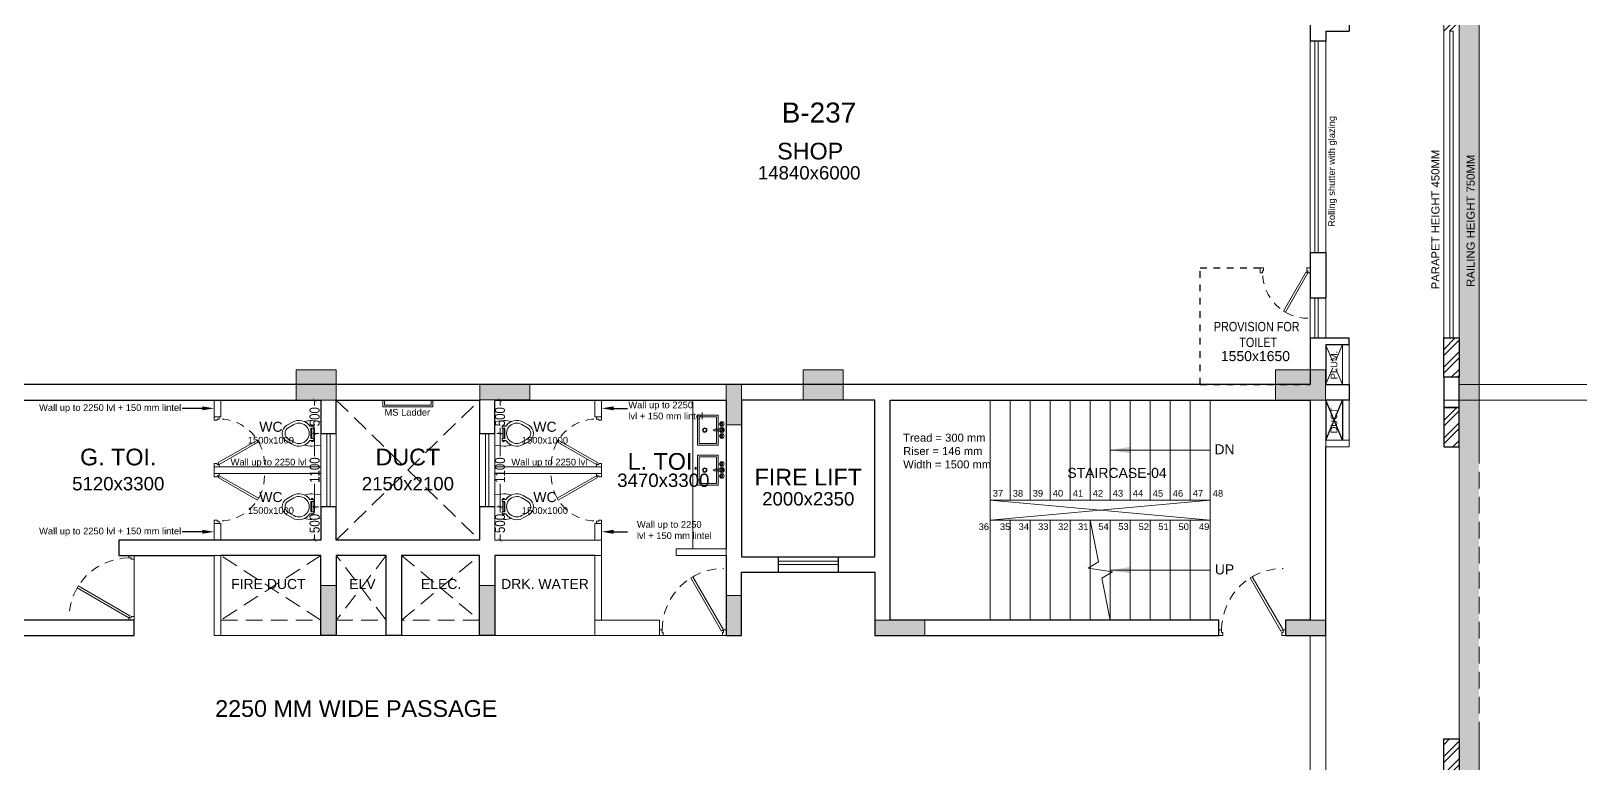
# Model space of a CAD drawing. Header units: metres. Extents: x 9819 to 10514, y 4405 to 4599.
# Drawn here: x 10282.28 to 10305.51, y 4549.88 to 4560.86 of the extents above; entities that cross this region are included whole.
import ezdxf
from ezdxf import colors
from ezdxf.entities.mleader import LeaderData, LeaderLine
from ezdxf.enums import TextEntityAlignment as Align
from ezdxf.math import Vec2, Vec3

# ---------------------------------------------------------------- set-up
doc = ezdxf.new("R2010")
doc.units = ezdxf.units.M
doc.header["$MEASUREMENT"] = 0
doc.header["$PDMODE"] = 35
doc.header["$PDSIZE"] = 0.3
doc.linetypes.add('DASHED2', pattern=[0.375, 0.25, -0.125])
doc.linetypes.add('HIDDEN', pattern=[0.375, 0.25, -0.125])
doc.layers.add('A_COL. NO', color=4, linetype='Continuous')
for name, color, linetype, lineweight in [('A_CONC', 1, 'Continuous', 30), ('A_DIM (INT)', 8, 'Continuous', 5), ('A_DOOR-WIN', 23, 'Continuous', 9), ('A_DOTTED', 8, 'HIDDEN', 0), ('A_ELE 0.15', 252, 'Continuous', 15), ('A_GLAZE', 140, 'Continuous', 5), ('A_LEDGE', 252, 'Continuous', 15), ('A_MS', 15, 'Continuous', 9), ('A_PLUMBING FIXTURES', 8, 'Continuous', 15), ('A_SHOP NO.', 113, 'Continuous', 5), ('A_SILL 0.09', 9, 'Continuous', 9), ('A_SILL 0.25', 25, 'Continuous', 15), ('A_SILL 0.25-RefEdit0', 25, 'Continuous', 15), ('A_STAIRS', 21, 'Continuous', 9), ('A_TEXT', 7, 'Continuous', 5), ('A_WALL', 7, 'Continuous', 30), ('A_Wall Hatch', 8, 'Continuous', 5), ('COLUMN-FINAL', 210, 'Continuous', 20), ('Doorline', 251, 'DASHED2', 13), ('ELE .15', 8, 'Continuous', 15)]:
    doc.layers.add(name, color=color, linetype=linetype, lineweight=lineweight)
doc.layers.get('A_COL. NO').off()
doc.styles.add('A', font='ARIALN.TTF')
doc.styles.get("Standard").update_dxf_attribs({"font": 'arial.ttf'})
doc.dimstyles.new('DIM IN MM', dxfattribs={"dimtxt": 0.18, "dimasz": 0.075, "dimexe": 0.05, "dimexo": 0.05, "dimgap": 0.05, "dimtad": 0, "dimdec": 0, "dimlfac": 1000, "dimzin": 3, "dimdsep": 46, "dimtxsty": 'A', "dimblk1": 'ARCHTICK', "dimblk2": 'ARCHTICK', "dimsah": 1, "dimcen": 0, "dimclrd": 256, "dimclre": 256, "dimclrt": 256, "dimadec": 0, "dimazin": 0, "dimtfac": 1, "dimtdec": 0, "dimtofl": 0, "dimtmove": 1, "dimatfit": 3, "dimfxl": 1, "dimtolj": 1, "dimtzin": 0, "dimlwd": -1, "dimlwe": -1, "dimarcsym": 0})
doc.dimstyles.new('DIM IN MM SMALL', dxfattribs={"dimtxt": 0.15, "dimasz": 0.05, "dimexe": 0.03, "dimexo": 0.03, "dimgap": 0.03, "dimtad": 0, "dimdec": 0, "dimlfac": 1000, "dimzin": 3, "dimdsep": 46, "dimtxsty": 'A', "dimblk": 'ARCHTICK', "dimcen": 0, "dimclrd": 256, "dimclre": 256, "dimclrt": 256, "dimadec": 0, "dimazin": 0, "dimtfac": 1, "dimtdec": 0, "dimtofl": 0, "dimtmove": 1, "dimatfit": 3, "dimfxl": 1, "dimtolj": 1, "dimtzin": 0, "dimlwd": -1, "dimlwe": -1, "dimarcsym": 0})

# ---------------------------------------------------------------- blocks, each defined once
blk = doc.blocks.new('_ARCHTICK')
at = {"color": 0, "linetype": 'ByBlock', "const_width": 0.15}
blk.add_lwpolyline([(-0.5, -0.5), (0.5, 0.5)], dxfattribs=at)
blk = doc.blocks.new('D-900')
at = {"layer": 'A_DOOR-WIN'}
for points in [[(0.45, 0.794), (0.035, 0.075), (0.063, 0.059), (0.478, 0.778)], [(0, 0.075), (0, 0), (0.05, 0), (0.05, 0.043), (0.035, 0.043), (0.035, 0.075)], [(0.9, 0.075), (0.9, 0), (0.85, 0), (0.85, 0.043), (0.865, 0.043), (0.865, 0.075)]]:
    blk.add_lwpolyline(points, close=True, dxfattribs=at)
at = {"layer": 'Doorline', "ltscale": 0.5}
blk.add_arc((0.035, 0.075), 0.83, 0, 90, dxfattribs=at)
blk = doc.blocks.new('D 750')
at = {"layer": 'A_DOOR-WIN'}
for points in [[(-0.372, 0.665), (-0.035, 0.075), (-0.063, 0.059), (-0.4, 0.649)], [(-0.75, 0.075), (-0.75, 0), (-0.7, 0), (-0.7, 0.043), (-0.715, 0.043), (-0.715, 0.075)], [(0, 0.075), (0, 0), (-0.05, 0), (-0.05, 0.043), (-0.035, 0.043), (-0.035, 0.075)]]:
    blk.add_lwpolyline(points, close=True, dxfattribs=at)
at = {"layer": 'Doorline', "ltscale": 0.5}
blk.add_arc((-0.035, 0.075), 0.68, 90, 180, dxfattribs=at)
blk = doc.blocks.new('Typical shops 2nd')
at = {"layer": 'A_DOOR-WIN'}
for p, q in [((30.095, -1.08), (30.095, -4.25)), ((30.145, -1.08), (30.145, -4.25))]:
    blk.add_line(p, q, dxfattribs=at)
at = {"layer": 'A_DOTTED'}
for p, q in [((30.51, -5.63), (30.26, -6.23)), ((30.51, -6.23), (30.26, -5.63))]:
    blk.add_line(p, q, dxfattribs=at)
at = {"layer": 'A_GLAZE'}
for p, q in [((30.095, -4.93), (30.095, -5.53)), ((30.145, -4.93), (30.145, -5.53))]:
    blk.add_line(p, q, dxfattribs=at)
at = {"layer": 'A_LEDGE'}
for p, q in [((30.51, -5.63), (30.51, -6.23)), ((30.61, -5.63), (30.61, -6.23))]:
    blk.add_line(p, q, dxfattribs=at)
at = {"layer": 'A_SILL 0.09'}
for p, q in [((30.03, -4.25), (30.03, -1.08)), ((30.26, -1.08), (30.26, -4.25)), ((30.03, -4.93), (30.03, -5.53)), ((30.26, -4.93), (30.26, -5.53))]:
    blk.add_line(p, q, dxfattribs=at)
at = {"layer": 'A_WALL'}
for p, q in [((30.03, 0), (30.03, -1.08)), ((30.61, -0.83), (30.61, -0.93)), ((30.26, -1.08), (30.03, -1.08)), ((30.26, -0.93), (30.61, -0.93)), ((30.26, -0.93), (30.26, -1.08)), ((30.03, -4.25), (30.03, -4.93)), ((30.03, -4.25), (30.26, -4.25)), ((30.26, -4.25), (30.26, -4.93)), ((30.03, -4.93), (30.26, -4.93)), ((30.03, -5.53), (30.03, -6.23)), ((30.03, -5.53), (30.61, -5.53)), ((30.61, -5.63), (30.61, -5.53)), ((30.26, -5.63), (30.26, -6.23)), ((30.26, -5.63), (30.61, -5.63)), ((30.26, -6.23), (30.61, -6.23))]:
    blk.add_line(p, q, dxfattribs=at)
at = {"layer": 'A_WALL', "color": 252, "linetype": 'DASHED2', "ltscale": 0.3, "true_color": 0x939598}
blk.add_line((28.38, -6.23), (30.03, -6.23), dxfattribs=at)
blk.add_lwpolyline([(28.38, -6.23), (28.38, -4.48), (29.28, -4.48)], dxfattribs=at)
at = {"layer": 'A_DOOR-WIN', "xscale": -1, "rotation": 180}
blk.add_blockref('D 750', (30.03, -4.48), dxfattribs=at)
at = {"insert": (28.239, -5.29), "char_height": 0.1411, "width": 1.97366, "attachment_point": 1, "style": 'A'}
blk.add_mtext('\\pxqc;PROVISION FOR\\P TOILET ', dxfattribs=at)
at = {"layer": 'A_TEXT'}
for s, p in [('Rolling shutter with glazing', (30.399, -3.034)), ('PLUM.', (30.434, -5.936))]:
    blk.add_text(s, height=0.1, rotation=90, dxfattribs=at).set_placement(p, align=Align.CENTER)
for s, height, p in [('SHOP', 0.25, (22.529, -2.855)), ('14840x6000', 0.2, (22.513, -3.155)), ('1550x1650', 0.15, (29.207, -5.877))]:
    blk.add_text(s, height=height, dxfattribs=at).set_placement(p, align=Align.CENTER)
blk = doc.blocks.new('S7-flat-32')
at = {"ltscale": 0.5}
for p, q in [((5388.851, -19005.32), (5388.851, -19004.87)), ((5388.851, -19004.87), (5389.16, -19004.87)), ((5388.851, -19005.32), (5388.851, -19004.87)), ((5388.851, -19004.87), (5389.16, -19004.87)), ((5388.876, -19005.295), (5388.876, -19004.895)), ((5388.876, -19004.895), (5389.135, -19004.895)), ((5388.876, -19005.295), (5388.876, -19004.895)), ((5388.876, -19004.895), (5389.135, -19004.895)), ((5389.135, -19004.895), (5389.135, -19005.295)), ((5389.135, -19004.895), (5389.135, -19005.295)), ((5389.16, -19004.87), (5389.16, -19005.32)), ((5389.16, -19004.87), (5389.16, -19005.32)), ((5389.212, -19004.993), (5389.212, -19004.986)), ((5389.212, -19004.993), (5389.212, -19004.986)), ((5389.218, -19004.992), (5389.218, -19004.986)), ((5389.218, -19004.992), (5389.218, -19004.986)), ((5389.194, -19005.083), (5389.103, -19005.083)), ((5389.194, -19005.083), (5389.103, -19005.083)), ((5389.103, -19005.108), (5389.194, -19005.108)), ((5389.103, -19005.108), (5389.194, -19005.108)), ((5389.203, -19005.001), (5389.196, -19005.001)), ((5389.203, -19005.001), (5389.196, -19005.001)), ((5389.203, -19005.008), (5389.196, -19005.008)), ((5389.203, -19005.008), (5389.196, -19005.008)), ((5389.203, -19005.183), (5389.196, -19005.183)), ((5389.203, -19005.183), (5389.196, -19005.183)), ((5389.203, -19005.189), (5389.196, -19005.189)), ((5389.203, -19005.189), (5389.196, -19005.189)), ((5389.212, -19005.017), (5389.212, -19005.023)), ((5389.212, -19005.017), (5389.212, -19005.023)), ((5389.212, -19005.174), (5389.212, -19005.167)), ((5389.212, -19005.174), (5389.212, -19005.167)), ((5389.212, -19005.198), (5389.212, -19005.205)), ((5389.212, -19005.198), (5389.212, -19005.205)), ((5389.218, -19005.016), (5389.218, -19005.023)), ((5389.218, -19005.016), (5389.218, -19005.023)), ((5389.218, -19005.174), (5389.218, -19005.167)), ((5389.218, -19005.174), (5389.218, -19005.167)), ((5389.218, -19005.198), (5389.218, -19005.205)), ((5389.218, -19005.198), (5389.218, -19005.205)), ((5389.16, -19005.32), (5388.851, -19005.32)), ((5389.16, -19005.32), (5388.851, -19005.32)), ((5389.135, -19005.295), (5388.876, -19005.295)), ((5389.135, -19005.295), (5388.876, -19005.295))]:
    blk.add_line(p, q, dxfattribs=at)
for centre, radius in [((5389.215, -19005.005), 0.0344), ((5389.215, -19005.005), 0.0344), ((5389.19, -19005.005), 0.00699), ((5389.19, -19005.005), 0.00699), ((5389.215, -19005.005), 0.0125), ((5389.215, -19005.005), 0.0125), ((5389.215, -19004.98), 0.00699), ((5389.215, -19004.98), 0.00699), ((5388.959, -19005.095), 0.0326), ((5388.959, -19005.095), 0.0326), ((5388.959, -19005.095), 0.025), ((5388.959, -19005.095), 0.025), ((5389.215, -19005.186), 0.0344), ((5389.215, -19005.186), 0.0344), ((5389.19, -19005.186), 0.00699), ((5389.19, -19005.186), 0.00699), ((5389.215, -19005.095), 0.0125), ((5389.215, -19005.095), 0.0125), ((5389.215, -19005.186), 0.0125), ((5389.215, -19005.186), 0.0125), ((5389.215, -19005.03), 0.00699), ((5389.215, -19005.03), 0.00699), ((5389.215, -19005.161), 0.00699), ((5389.215, -19005.161), 0.00699), ((5389.215, -19005.211), 0.00699), ((5389.215, -19005.211), 0.00699)]:
    blk.add_circle(centre, radius, dxfattribs=at)
for centre, radius, start, end in [((5389.215, -19005.005), 0.025, 106.2342, 163.9047), ((5389.215, -19005.005), 0.025, 106.2342, 163.9047), ((5389.103, -19005.095), 0.0125, 90, 270), ((5389.103, -19005.095), 0.0125, 90, 270), ((5389.215, -19005.095), 0.0375, 199.6514, 160.3603), ((5389.215, -19005.095), 0.0375, 199.6514, 160.3603), ((5389.215, -19005.005), 0.025, 196.12, 254.0884), ((5389.215, -19005.005), 0.025, 196.12, 254.0884), ((5389.215, -19005.186), 0.025, 106.4413, 164.0789), ((5389.215, -19005.186), 0.025, 106.4413, 164.0789), ((5389.215, -19005.186), 0.025, 195.2407, 254.2093), ((5389.215, -19005.186), 0.025, 195.2407, 254.2093), ((5389.215, -19005.095), 0.025, 210.3431, 149.7554), ((5389.215, -19005.095), 0.025, 210.3431, 149.7554)]:
    blk.add_arc(centre, radius, start, end, dxfattribs=at)
blk = doc.blocks.new('S6-flat-17')
for points in [[(-5389.254, -19005.94), (-5389.254, -19006.294), (-5389.12, -19006.308, 0.073039), (-5389.008, -19006.292, -0.137864), (-5389.088, -19006.223), (-5389.114, -19006.223), (-5389.114, -19006.228), (-5389.111, -19006.228, -1), (-5389.139, -19006.228), (-5389.136, -19006.228), (-5389.136, -19006.223), (-5389.147, -19006.223), (-5389.147, -19006.195), (-5389.136, -19006.195), (-5389.136, -19006.038), (-5389.147, -19006.038), (-5389.147, -19006.01), (-5389.136, -19006.01), (-5389.136, -19006.004), (-5389.139, -19006.004, -1), (-5389.111, -19006.004), (-5389.114, -19006.004), (-5389.114, -19006.01), (-5389.088, -19006.01, -0.137864), (-5389.008, -19005.941, 0.073039), (-5389.12, -19005.924)], [(-5389.088, -19006.01), (-5389.147, -19006.01), (-5389.147, -19006.038), (-5389.103, -19006.038), (-5389.103, -19006.195), (-5389.147, -19006.195), (-5389.147, -19006.223), (-5389.088, -19006.223, 0.397822), (-5388.828, -19006.285), (-5388.744, -19006.237, 0.57735), (-5388.744, -19005.996), (-5388.828, -19005.948, 0.397822)], [(-5389.139, -19006.004), (-5389.136, -19006.004), (-5389.111, -19006.004, 1)], [(-5388.849, -19006.249), (-5388.765, -19006.201, 0.57735), (-5388.765, -19006.032), (-5388.849, -19005.984, 1.732051)], [(-5389.139, -19006.228, 1), (-5389.111, -19006.228), (-5389.114, -19006.228)]]:
    blk.add_lwpolyline(points, format="xyb", close=True)
blk.add_lwpolyline([(-5389.136, -19006.038), (-5389.136, -19006.195), (-5389.114, -19006.195), (-5389.114, -19006.038)], close=True)
blk = doc.blocks.new('*D1170')
at = {"layer": 'A_DIM (INT)', "transparency": 16777216}
for p, q in [((10286.595, 4555.334), (10286.502, 4555.334)), ((10286.532, 4555.334), (10286.532, 4555.25)), ((10286.595, 4554.834), (10286.502, 4554.834)), ((10286.532, 4554.834), (10286.532, 4554.919))]:
    blk.add_line(p, q, dxfattribs=at)
at = {"layer": 'Defpoints', "color": 0, "transparency": 16777216}
for p in [(10286.625, 4555.334), (10286.532, 4554.834), (10286.625, 4554.834)]:
    blk.add_point(p, dxfattribs=at)
at = {"layer": 'A_DIM (INT)', "transparency": 16777216, "xscale": 0.05, "yscale": 0.05, "zscale": 0.05}
for p, rotation in [((10286.532, 4555.334), 90), ((10286.532, 4554.834), 270)]:
    blk.add_blockref('_ARCHTICK', p, dxfattribs=dict(at, rotation=rotation))
at = {"layer": 'A_DIM (INT)', "transparency": 16777216, "insert": (10286.532, 4555.084), "char_height": 0.15, "attachment_point": 5, "rotation": 90, "style": 'A'}
blk.add_mtext('\\A1;500', dxfattribs=at)
blk = doc.blocks.new('*D1171')
at = {"layer": 'A_DIM (INT)', "transparency": 16777216}
for p, q in [((10286.595, 4553.734), (10286.502, 4553.734)), ((10286.532, 4553.734), (10286.532, 4553.65)), ((10286.595, 4553.234), (10286.502, 4553.234)), ((10286.532, 4553.234), (10286.532, 4553.319))]:
    blk.add_line(p, q, dxfattribs=at)
at = {"layer": 'Defpoints', "color": 0, "transparency": 16777216}
for p in [(10286.532, 4553.734), (10286.625, 4553.734), (10286.625, 4553.234)]:
    blk.add_point(p, dxfattribs=at)
at = {"layer": 'A_DIM (INT)', "transparency": 16777216, "xscale": 0.05, "yscale": 0.05, "zscale": 0.05}
for p, rotation in [((10286.532, 4553.734), 90), ((10286.532, 4553.234), 270)]:
    blk.add_blockref('_ARCHTICK', p, dxfattribs=dict(at, rotation=rotation))
at = {"layer": 'A_DIM (INT)', "transparency": 16777216, "insert": (10286.532, 4553.484), "char_height": 0.15, "attachment_point": 5, "rotation": 90, "style": 'A'}
blk.add_mtext('\\A1;500', dxfattribs=at)
blk = doc.blocks.new('*D1172')
at = {"layer": 'A_DIM (INT)', "transparency": 16777216}
for p, q in [((10289.265, 4553.734), (10289.342, 4553.734)), ((10289.312, 4553.734), (10289.312, 4553.65)), ((10289.265, 4553.234), (10289.342, 4553.234)), ((10289.312, 4553.234), (10289.312, 4553.319))]:
    blk.add_line(p, q, dxfattribs=at)
at = {"layer": 'Defpoints', "color": 0, "transparency": 16777216}
for p in [(10289.235, 4553.734), (10289.312, 4553.734), (10289.235, 4553.234)]:
    blk.add_point(p, dxfattribs=at)
at = {"layer": 'A_DIM (INT)', "transparency": 16777216, "xscale": 0.05, "yscale": 0.05, "zscale": 0.05}
for p, rotation in [((10289.312, 4553.734), 90), ((10289.312, 4553.234), 270)]:
    blk.add_blockref('_ARCHTICK', p, dxfattribs=dict(at, rotation=rotation))
at = {"layer": 'A_DIM (INT)', "transparency": 16777216, "insert": (10289.312, 4553.484), "char_height": 0.15, "attachment_point": 5, "rotation": 90, "style": 'A'}
blk.add_mtext('\\A1;500', dxfattribs=at)
blk = doc.blocks.new('*D1173')
at = {"layer": 'A_DIM (INT)', "transparency": 16777216}
for p, q in [((10289.265, 4555.334), (10289.342, 4555.334)), ((10289.312, 4555.334), (10289.312, 4555.25)), ((10289.265, 4554.834), (10289.342, 4554.834)), ((10289.312, 4554.834), (10289.312, 4554.919))]:
    blk.add_line(p, q, dxfattribs=at)
at = {"layer": 'Defpoints', "color": 0, "transparency": 16777216}
for p in [(10289.235, 4555.334), (10289.235, 4554.834), (10289.312, 4554.834)]:
    blk.add_point(p, dxfattribs=at)
at = {"layer": 'A_DIM (INT)', "transparency": 16777216, "xscale": 0.05, "yscale": 0.05, "zscale": 0.05}
for p, rotation in [((10289.312, 4555.334), 90), ((10289.312, 4554.834), 270)]:
    blk.add_blockref('_ARCHTICK', p, dxfattribs=dict(at, rotation=rotation))
at = {"layer": 'A_DIM (INT)', "transparency": 16777216, "insert": (10289.312, 4555.084), "char_height": 0.15, "attachment_point": 5, "rotation": 90, "style": 'A'}
blk.add_mtext('\\A1;500', dxfattribs=at)
blk = doc.blocks.new('*D1174')
at = {"layer": 'A_DIM (INT)', "transparency": 16777216}
for p, q in [((10289.265, 4554.834), (10289.342, 4554.834)), ((10289.312, 4554.834), (10289.312, 4554.492)), ((10289.312, 4553.734), (10289.312, 4554.077)), ((10289.265, 4553.734), (10289.342, 4553.734))]:
    blk.add_line(p, q, dxfattribs=at)
at = {"layer": 'Defpoints', "color": 0, "transparency": 16777216}
for p in [(10289.235, 4554.834), (10289.235, 4553.734), (10289.312, 4553.734)]:
    blk.add_point(p, dxfattribs=at)
at = {"layer": 'A_DIM (INT)', "transparency": 16777216, "xscale": 0.05, "yscale": 0.05, "zscale": 0.05}
for p, rotation in [((10289.312, 4554.834), 90), ((10289.312, 4553.734), 270)]:
    blk.add_blockref('_ARCHTICK', p, dxfattribs=dict(at, rotation=rotation))
at = {"layer": 'A_DIM (INT)', "transparency": 16777216, "insert": (10289.312, 4554.284), "char_height": 0.15, "attachment_point": 5, "rotation": 90, "style": 'A'}
blk.add_mtext('\\A1;1100', dxfattribs=at)
blk = doc.blocks.new('*D1175')
at = {"layer": 'A_DIM (INT)', "transparency": 16777216}
for p, q in [((10286.595, 4554.834), (10286.502, 4554.834)), ((10286.532, 4554.834), (10286.532, 4554.492)), ((10286.532, 4553.734), (10286.532, 4554.077)), ((10286.595, 4553.734), (10286.502, 4553.734))]:
    blk.add_line(p, q, dxfattribs=at)
at = {"layer": 'Defpoints', "color": 0, "transparency": 16777216}
for p in [(10286.532, 4554.834), (10286.625, 4554.834), (10286.625, 4553.734)]:
    blk.add_point(p, dxfattribs=at)
at = {"layer": 'A_DIM (INT)', "transparency": 16777216, "xscale": 0.05, "yscale": 0.05, "zscale": 0.05}
for p, rotation in [((10286.532, 4554.834), 90), ((10286.532, 4553.734), 270)]:
    blk.add_blockref('_ARCHTICK', p, dxfattribs=dict(at, rotation=rotation))
at = {"layer": 'A_DIM (INT)', "transparency": 16777216, "insert": (10286.532, 4554.284), "char_height": 0.15, "attachment_point": 5, "rotation": 90, "style": 'A'}
blk.add_mtext('\\A1;1100', dxfattribs=at)
blk = doc.blocks.new('WING-B REVISED COL.')
at = {"layer": 'COLUMN-FINAL'}
for color, points in [(3, [(5385.769, -8760.848), (5385.769, -8761.298), (5386.369, -8761.298), (5386.369, -8760.848)]), (1, [(5393.374, -8760.848), (5393.374, -8761.298), (5393.974, -8761.298), (5393.974, -8760.848)]), (4, [(5400.459, -8760.848), (5400.459, -8761.298), (5401.209, -8761.298), (5401.209, -8760.848)])]:
    blk.add_hatch(color=color, dxfattribs=at).paths.add_polyline_path(points)
h = blk.add_hatch(color=86, dxfattribs=at)
h.dxf.hatch_style = 1
h.paths.add_polyline_path([(5389.271, -8761.295), (5389.271, -8761.065), (5388.521, -8761.065), (5388.521, -8761.295)])
h = blk.add_hatch(color=190, dxfattribs=at)
h.dxf.hatch_style = 1
h.paths.add_polyline_path([(5392.219, -8761.668), (5392.449, -8761.668), (5392.449, -8761.068), (5392.219, -8761.068)])
h = blk.add_hatch(color=11, dxfattribs=at)
h.dxf.hatch_style = 1
h.paths.add_polyline_path([(5386.139, -8764.828), (5386.369, -8764.828), (5386.369, -8764.078), (5386.139, -8764.078)])
h = blk.add_hatch(color=86, dxfattribs=at)
h.dxf.hatch_style = 1
h.paths.add_polyline_path([(5388.519, -8764.828), (5388.749, -8764.828), (5388.749, -8764.078), (5388.519, -8764.078)])
h = blk.add_hatch(color=190, dxfattribs=at)
h.dxf.hatch_style = 1
h.paths.add_polyline_path([(5392.219, -8764.828), (5392.449, -8764.828), (5392.449, -8764.228), (5392.219, -8764.228)])
h = blk.add_hatch(color=231, dxfattribs=at)
h.dxf.hatch_style = 1
h.paths.add_polyline_path([(5394.449, -8764.598), (5394.449, -8764.828), (5395.199, -8764.828), (5395.199, -8764.598)])
h = blk.add_hatch(color=30, dxfattribs=at)
h.dxf.hatch_style = 1
h.paths.add_polyline_path([(5400.609, -8764.598), (5400.609, -8764.828), (5401.209, -8764.828), (5401.209, -8764.598)])
at = {"layer": 'COLUMN-FINAL', "color": 3}
blk.add_lwpolyline([(5385.769, -8760.848), (5385.769, -8761.298), (5386.369, -8761.298), (5386.369, -8760.848)], close=True, dxfattribs=at)
at = {"layer": 'COLUMN-FINAL', "color": 1}
blk.add_lwpolyline([(5393.374, -8760.848), (5393.374, -8761.298), (5393.974, -8761.298), (5393.974, -8760.848)], close=True, dxfattribs=at)
at = {"layer": 'COLUMN-FINAL', "color": 4}
blk.add_lwpolyline([(5400.459, -8760.848), (5400.459, -8761.298), (5401.209, -8761.298), (5401.209, -8760.848)], close=True, dxfattribs=at)
at = {"layer": 'COLUMN-FINAL', "color": 86}
for points in [[(5389.271, -8761.295), (5389.271, -8761.065), (5388.521, -8761.065), (5388.521, -8761.295)], [(5388.519, -8764.828), (5388.749, -8764.828), (5388.749, -8764.078), (5388.519, -8764.078)]]:
    blk.add_lwpolyline(points, close=True, dxfattribs=at)
at = {"layer": 'COLUMN-FINAL', "color": 190}
for points in [[(5392.219, -8761.668), (5392.449, -8761.668), (5392.449, -8761.068), (5392.219, -8761.068)], [(5392.219, -8764.828), (5392.449, -8764.828), (5392.449, -8764.228), (5392.219, -8764.228)]]:
    blk.add_lwpolyline(points, close=True, dxfattribs=at)
at = {"layer": 'COLUMN-FINAL', "color": 11}
blk.add_lwpolyline([(5386.139, -8764.828), (5386.369, -8764.828), (5386.369, -8764.078), (5386.139, -8764.078)], close=True, dxfattribs=at)
at = {"layer": 'COLUMN-FINAL', "color": 231}
blk.add_lwpolyline([(5394.449, -8764.598), (5394.449, -8764.828), (5395.199, -8764.828), (5395.199, -8764.598)], close=True, dxfattribs=at)
at = {"layer": 'COLUMN-FINAL', "color": 30}
blk.add_lwpolyline([(5400.609, -8764.598), (5400.609, -8764.828), (5401.209, -8764.828), (5401.209, -8764.598)], close=True, dxfattribs=at)
blk = doc.blocks.new('A$Ce6b9a793')
at = {"transparency": 33554493}
h = blk.add_hatch(color=256, dxfattribs=at)
h.dxf.hatch_style = 1
h.paths.add_polyline_path([(-32.21, -72.38), (2.3, -72.38), (2.3, 0.3), (-32.21, 0.3)])
h.paths.add_polyline_path([(-31.91, -72.08), (2, -72.08), (2, 0), (-31.91, 0)], flags=16)
at = {"lineweight": 30, "true_color": 0x636466}
h = blk.add_hatch(dxfattribs=at)
h.set_pattern_fill('ANSI32', color=251, scale=0.5)
h.set_pattern_definition([(45, (-9908.29707, -4401.00705), (-0.1325825215, 0.1325825215), []), (45, (-9908.20869, -4401.00705), (-0.1325825215, 0.1325825215), [])])
h.paths.add_polyline_path([(0.11, 0), (0.11, -0.23), (1.77, -0.23), (1.77, -1.89), (2, -1.89), (2, 0)])
h.paths.add_polyline_path([(2, -2.93), (2, -2.34), (1.77, -2.34), (1.77, -2.93)])
h.paths.add_polyline_path([(2, -7.53), (2, -8.12), (1.77, -8.12), (1.77, -7.53)])
h.paths.add_polyline_path([(2, -9.16), (2, -8.57), (1.77, -8.57), (1.77, -9.16)])
h.paths.add_polyline_path([(2, -13.76), (2, -14.35), (1.77, -14.35), (1.77, -13.76)])
h.paths.add_polyline_path([(2, -15.39), (2, -14.8), (1.77, -14.8), (1.77, -15.39)])
h.paths.add_polyline_path([(2, -19.99), (2, -20.58), (1.77, -20.58), (1.77, -19.99)])
h.paths.add_polyline_path([(2, -21.62), (2, -21.03), (1.77, -21.03), (1.77, -21.62)])
h.paths.add_polyline_path([(2, -26.22), (2, -26.81), (1.77, -26.81), (1.77, -26.22)])
h.paths.add_polyline_path([(2, -27.85), (2, -27.26), (1.77, -27.26), (1.77, -27.85)])
h.paths.add_polyline_path([(2, -32.45), (2, -33.04), (1.77, -33.04), (1.77, -32.45)])
h.paths.add_polyline_path([(2, -34.08), (2, -33.49), (1.77, -33.49), (1.77, -34.08)])
h.paths.add_polyline_path([(2, -38.46), (2, -39.05), (1.77, -39.05), (1.77, -38.46)])
h.paths.add_polyline_path([(2, -40.09), (2, -39.5), (1.77, -39.5), (1.77, -40.09)])
h.paths.add_polyline_path([(2, -46.32), (2, -45.73), (1.77, -45.73), (1.77, -46.32)])
h.paths.add_polyline_path([(2, -44.69), (2, -45.28), (1.77, -45.28), (1.77, -44.69)])
h.paths.add_polyline_path([(2, -50.92), (2, -51.51), (1.77, -51.51), (1.77, -50.92)])
h.paths.add_polyline_path([(2, -52.55), (2, -51.96), (1.77, -51.96), (1.77, -52.55)])
h.paths.add_polyline_path([(2, -58.78), (2, -58.19), (1.77, -58.19), (1.77, -58.78)])
h.paths.add_polyline_path([(2, -57.15), (2, -57.74), (1.77, -57.74), (1.77, -57.15)])
h.paths.add_polyline_path([(2, -64.99), (2, -63.81), (1.77, -63.81), (1.77, -64.99)])
h.paths.add_polyline_path([(0.11, -72.08), (0.11, -71.85), (1.77, -71.85), (1.77, -70.19), (2, -70.19), (2, -72.08)])
h.paths.add_polyline_path([(-0.93, -72.08), (-0.34, -72.08), (-0.34, -71.85), (-0.93, -71.85)])
h.paths.add_polyline_path([(-6.72, -72.08), (-7.31, -72.08), (-7.31, -71.85), (-6.72, -71.85)])
h.paths.add_polyline_path([(-8.35, -72.08), (-7.76, -72.08), (-7.76, -71.85), (-8.35, -71.85)])
h.paths.add_polyline_path([(-23.19, -72.08), (-22.6, -72.08), (-22.6, -71.85), (-23.19, -71.85)])
h.paths.add_polyline_path([(-21.56, -72.08), (-22.15, -72.08), (-22.15, -71.85), (-21.56, -71.85)])
h.paths.add_polyline_path([(-15.77, -72.08), (-15.18, -72.08), (-15.18, -71.85), (-15.77, -71.85)])
h.paths.add_polyline_path([(-14.14, -72.08), (-14.73, -72.08), (-14.73, -71.85), (-14.14, -71.85)])
h.paths.add_polyline_path([(-30.02, -72.08), (-30.02, -71.85), (-31.68, -71.85), (-31.68, -70.19), (-31.91, -70.19), (-31.91, -72.08)])
h.paths.add_polyline_path([(-29.57, -72.08), (-28.98, -72.08), (-28.98, -71.85), (-29.57, -71.85)])
h.paths.add_polyline_path([(-31.91, -64.99), (-31.91, -63.81), (-31.68, -63.81), (-31.68, -64.99)])
h.paths.add_polyline_path([(-31.91, -58.78), (-31.91, -58.19), (-31.68, -58.19), (-31.68, -58.78)])
h.paths.add_polyline_path([(-31.91, -57.15), (-31.91, -57.74), (-31.68, -57.74), (-31.68, -57.15)])
h.paths.add_polyline_path([(-31.91, -52.55), (-31.91, -51.96), (-31.68, -51.96), (-31.68, -52.55)])
h.paths.add_polyline_path([(-31.91, -50.92), (-31.91, -51.51), (-31.68, -51.51), (-31.68, -50.92)])
h.paths.add_polyline_path([(-31.91, -46.32), (-31.91, -45.73), (-31.68, -45.73), (-31.68, -46.32)])
h.paths.add_polyline_path([(-31.91, -44.69), (-31.91, -45.28), (-31.68, -45.28), (-31.68, -44.69)])
h.paths.add_polyline_path([(-31.91, -40.09), (-31.91, -39.5), (-31.68, -39.5), (-31.68, -40.09)])
h.paths.add_polyline_path([(-31.91, -38.46), (-31.91, -39.05), (-31.68, -39.05), (-31.68, -38.46)])
h.paths.add_polyline_path([(-31.91, -34.08), (-31.91, -33.49), (-31.68, -33.49), (-31.68, -34.08)])
h.paths.add_polyline_path([(-31.91, -32.45), (-31.91, -33.04), (-31.68, -33.04), (-31.68, -32.45)])
h.paths.add_polyline_path([(-31.91, -27.85), (-31.91, -27.26), (-31.68, -27.26), (-31.68, -27.85)])
h.paths.add_polyline_path([(-31.91, -26.22), (-31.91, -26.81), (-31.68, -26.81), (-31.68, -26.22)])
h.paths.add_polyline_path([(-31.91, -21.62), (-31.91, -21.03), (-31.68, -21.03), (-31.68, -21.62)])
h.paths.add_polyline_path([(-31.91, -19.99), (-31.91, -20.58), (-31.68, -20.58), (-31.68, -19.99)])
h.paths.add_polyline_path([(-31.91, -15.39), (-31.91, -14.8), (-31.68, -14.8), (-31.68, -15.39)])
h.paths.add_polyline_path([(-31.91, -13.76), (-31.91, -14.35), (-31.68, -14.35), (-31.68, -13.76)])
h.paths.add_polyline_path([(-31.91, -9.16), (-31.91, -8.57), (-31.68, -8.57), (-31.68, -9.16)])
h.paths.add_polyline_path([(-31.91, -7.53), (-31.91, -8.12), (-31.68, -8.12), (-31.68, -7.53)])
h.paths.add_polyline_path([(-31.91, -2.93), (-31.91, -2.34), (-31.68, -2.34), (-31.68, -2.93)])
h.paths.add_polyline_path([(-30.02, 0), (-30.02, -0.23), (-31.68, -0.23), (-31.68, -1.89), (-31.91, -1.89), (-31.91, 0)])
at = {"layer": 'A_CONC'}
blk.add_lwpolyline([(2, -33.04), (1.77, -33.04), (1.77, -33.49), (2, -33.49)], close=True, dxfattribs=at)
at = {"layer": 'A_ELE 0.15', "color": 7, "true_color": 0xffffff}
for points in [[(2.3, -34.08), (2.3, 0.3), (-32.21, 0.3), (-32.21, -34.08)], [(-32.21, -38.46), (-32.21, -72.38), (2.3, -72.38), (2.3, -38.46)]]:
    blk.add_lwpolyline(points, dxfattribs=at)
at = {"layer": 'A_GLAZE'}
blk.add_lwpolyline([(1.86, -32.45), (1.91, -32.45), (1.91, -27.85), (1.86, -27.85)], close=True, dxfattribs=at)
at = {"layer": 'A_SILL 0.25'}
blk.add_line((2, -38.46, 0), (2, -34.08), dxfattribs=at)
at = {"layer": 'A_SILL 0.25-RefEdit0', "color": 32, "true_color": 0xcd6928}
for points in [[(2, -34.08), (2, 0), (-31.91, 0), (-31.91, -34.08)], [(-31.91, -38.46), (-31.91, -72.08), (2, -72.08), (2, -38.46)]]:
    blk.add_lwpolyline(points, dxfattribs=at)
at = {"layer": 'A_TEXT', "color": 32, "true_color": 0xcd6928}
for p, q in [((1.77, -32.45), (1.77, -27.85)), ((2, -27.85), (2, -32.45))]:
    blk.add_line(p, q, dxfattribs=at)
at = {"layer": 'A_WALL'}
for points in [[(2, -32.45), (2, -33.04), (1.77, -33.04), (1.77, -32.45)], [(2, -34.08), (2, -33.49), (1.77, -33.49), (1.77, -34.08)], [(2, -38.46), (2, -39.05), (1.77, -39.05), (1.77, -38.46)]]:
    blk.add_lwpolyline(points, close=True, dxfattribs=at)
at = {"layer": 'ELE .15', "color": 7, "linetype": 'DASHED2', "true_color": 0xffffff}
blk.add_line((2.3, -34.08), (2.3, -38.46), dxfattribs=at)
at = {"layer": 'A_TEXT', "color": 32, "true_color": 0xcd6928, "insert": (1.585, -31.722), "char_height": 0.1215, "attachment_point": 1, "rotation": 90}
blk.add_mtext_dynamic_manual_height_columns('PARAPET HEIGHT 450MM', width=3.42392, gutter_width=0.931, heights=[0], dxfattribs=at)
at = {"layer": 'A_TEXT', "color": 4, "insert": (2.113, -31.684), "char_height": 0.1215, "attachment_point": 1, "rotation": 90}
blk.add_mtext_dynamic_manual_height_columns('RAILING HEIGHT 750MM', width=3.42392, gutter_width=0.931, heights=[0], dxfattribs=at)

msp = doc.modelspace()

# ---------------------------------------------------------------- linework, layer by layer
at = {"layer": 'A_DOOR-WIN'}
for p, q in [((10294.3853, 4552.9194), (10293.4853, 4552.9194)), ((10294.3853, 4552.8694), (10293.4853, 4552.8694))]:
    msp.add_line(p, q, dxfattribs=at)
at = {"layer": 'A_DOTTED'}
for p, q in [((10286.8553, 4555.3344), (10289.0053, 4553.2344)), ((10286.8553, 4553.2344), (10289.0053, 4555.3344))]:
    msp.add_line(p, q, dxfattribs=at)
at = {"layer": 'A_DOTTED', "linetype": 'Continuous'}
for points in [[(10296.6653, 4555.3344), (10296.6653, 4553.8344), (10299.9653, 4553.5344), (10299.9653, 4552.0344)], [(10299.9653, 4555.3344), (10299.9653, 4553.8344), (10296.6653, 4553.5344), (10296.6653, 4552.0344)]]:
    msp.add_lwpolyline(points, dxfattribs=at)
at = {"layer": 'A_DOTTED'}
for points in [[(10286.6253, 4553.0044), (10285.1253, 4552.0344), (10286.6253, 4552.0344), (10285.1253, 4553.0044)], [(10287.6053, 4553.0044), (10286.8553, 4552.0344), (10287.6053, 4552.0344), (10286.8553, 4553.0044)], [(10287.8353, 4553.0044), (10289.0053, 4552.0344), (10287.8353, 4552.0344), (10289.0053, 4553.0044)]]:
    msp.add_lwpolyline(points, dxfattribs=at)
at = {"layer": 'A_GLAZE'}
for p, q in [((10286.7153, 4553.7344), (10286.7153, 4554.8344)), ((10286.7653, 4553.7344), (10286.7653, 4554.8344)), ((10289.0953, 4553.7344), (10289.0953, 4554.8344)), ((10289.1453, 4553.7344), (10289.1453, 4554.8344))]:
    msp.add_line(p, q, dxfattribs=at)
at = {"layer": 'A_LEDGE'}
msp.add_line((10302.0453, 4554.7344), (10302.0453, 4555.3344), dxfattribs=at)
at = {"layer": 'A_MS'}
msp.add_lwpolyline([(10287.5803, 4555.3344), (10287.5803, 4555.2594), (10288.2803, 4555.2594), (10288.2803, 4555.3344), (10288.3053, 4555.3344), (10288.3053, 4555.2344), (10287.5553, 4555.2344), (10287.5553, 4555.3344)], close=True, dxfattribs=at)
at = {"layer": 'A_PLUMBING FIXTURES', "ltscale": 0.5}
msp.add_line((10292.2053, 4555.3344), (10292.2053, 4553.1044), dxfattribs=at)
at = {"layer": 'A_SILL 0.09'}
for p, q in [((10286.6253, 4554.8344), (10286.6253, 4553.7344)), ((10286.8553, 4553.7344), (10286.8553, 4554.8344)), ((10289.0053, 4553.7344), (10289.0053, 4554.8344)), ((10289.2353, 4554.8344), (10289.2353, 4553.7344)), ((10283.8253, 4552.0344), (10283.8253, 4553.0044)), ((10285.1253, 4551.8044), (10286.6253, 4551.8044)), ((10286.8553, 4551.8044), (10287.6053, 4551.8044)), ((10287.8353, 4551.8044), (10289.0053, 4551.8044)), ((10289.2353, 4551.8044), (10290.7353, 4551.8044)), ((10291.7053, 4551.8044), (10292.7053, 4551.8044)), ((10301.4653, 4551.8044), (10301.4653, 4549.5544)), ((10301.6953, 4551.8044), (10301.6953, 4549.5544))]:
    msp.add_line(p, q, dxfattribs=at)
at = {"layer": 'A_SILL 0.25'}
for points in [[(10271.7853, 4588.7144), (10301.6953, 4588.7144), (10303.6953, 4588.7144), (10303.6953, 4555.5644), (10315.4953, 4555.5644), (10315.4953, 4588.7144), (10317.4953, 4588.7144), (10317.4953, 4586.7144), (10317.1453, 4586.7144), (10317.1453, 4586.4844), (10317.4953, 4586.4844), (10317.2453, 4585.8844), (10317.2453, 4586.4844), (10317.4953, 4585.8844), (10317.4953, 4585.7844), (10317.4953, 4585.1844), (10317.4953, 4584.5044), (10317.4953, 4581.3344)], [(10301.6953, 4588.4844), (10303.4653, 4588.4844), (10303.4653, 4555.3344), (10315.7253, 4555.3344), (10315.7253, 4588.4844), (10317.4953, 4588.4844)]]:
    msp.add_lwpolyline(points, dxfattribs=at)
at = {"layer": 'A_STAIRS'}
for p, q in [((10296.9653, 4553.8344), (10296.9653, 4555.3344)), ((10297.2653, 4553.8344), (10297.2653, 4555.3344)), ((10297.5653, 4553.8344), (10297.5653, 4555.3344)), ((10297.8653, 4553.8344), (10297.8653, 4555.3344)), ((10298.1653, 4553.8344), (10298.1653, 4555.3344)), ((10298.4653, 4553.8344), (10298.4653, 4555.3344)), ((10298.7653, 4553.8344), (10298.7653, 4555.3344)), ((10299.0653, 4553.8344), (10299.0653, 4555.3344)), ((10299.3653, 4553.8344), (10299.3653, 4555.3344)), ((10299.6653, 4553.8344), (10299.6653, 4555.3344)), ((10296.9653, 4553.5344), (10296.9653, 4552.0344)), ((10297.2653, 4553.5344), (10297.2653, 4552.0344)), ((10297.5653, 4553.5344), (10297.5653, 4552.0344)), ((10297.8653, 4553.5344), (10297.8653, 4552.0344)), ((10298.7653, 4553.5344), (10298.7653, 4552.0344)), ((10299.0653, 4553.5344), (10299.0653, 4552.0344)), ((10299.3653, 4553.5344), (10299.3653, 4552.0344)), ((10299.6653, 4553.5344), (10299.6653, 4552.0344))]:
    msp.add_line(p, q, dxfattribs=at)
msp.add_lwpolyline([(10299.9653, 4553.5344), (10296.6653, 4553.5344), (10296.6653, 4553.8344), (10299.9653, 4553.8344)], close=True, dxfattribs=at)
at = {"layer": 'A_STAIRS', "linetype": 'Continuous'}
msp.add_lwpolyline([(10298.1653, 4552.0344), (10298.1653, 4553.5344), (10298.2907, 4552.907), (10298.1346, 4552.8121), (10298.4959, 4552.7568), (10298.3398, 4552.6619), (10298.4653, 4552.0344), (10298.4653, 4553.5344)], dxfattribs=at)
at = {"layer": 'A_WALL'}
msp.add_line((10301.4653, 4555.5644), (10272.0153, 4555.5644), dxfattribs=at)
for points in [[(10302.0453, 4555.5644), (10302.0453, 4555.3344), (10301.6953, 4555.3344), (10301.6953, 4554.7344), (10301.9453, 4555.3344), (10301.9453, 4554.7344), (10301.6953, 4555.3344)], [(10274.7453, 4555.3344), (10281.2753, 4555.3344), (10281.2753, 4552.0344), (10275.9453, 4552.0344), (10275.9453, 4551.8044), (10283.8253, 4551.8044), (10283.8253, 4552.0344), (10281.5053, 4552.0344), (10281.5053, 4555.3344), (10286.6253, 4555.3344), (10286.6253, 4554.8344)], [(10286.6253, 4554.8344), (10286.8553, 4554.8344), (10286.8553, 4555.3344), (10289.0053, 4555.3344), (10289.0053, 4554.8344), (10289.2353, 4554.8344), (10289.2353, 4555.3344), (10292.7053, 4555.3344), (10292.7053, 4553.1044)], [(10294.3853, 4552.9844), (10294.9353, 4552.9844), (10294.9353, 4555.3344), (10292.9353, 4555.3344), (10292.9353, 4552.9844), (10293.4853, 4552.9844), (10293.4853, 4552.7544)], [(10300.0953, 4551.8044), (10300.0953, 4552.0344), (10295.1653, 4552.0344), (10295.1653, 4555.3344), (10301.4653, 4555.3344), (10301.4653, 4552.0344), (10301.0953, 4552.0344), (10301.0953, 4551.8044), (10301.6953, 4551.8044), (10301.6953, 4554.6344)], [(10289.2353, 4553.7344), (10289.0053, 4553.7344), (10289.0053, 4553.2344), (10286.8553, 4553.2344), (10286.8553, 4553.7344), (10286.6253, 4553.7344), (10286.6253, 4553.2344), (10283.5953, 4553.2344), (10283.5953, 4553.0044), (10285.0253, 4553.0044)], [(10290.7353, 4553.0044), (10289.2353, 4553.0044), (10289.2353, 4551.8044), (10289.0053, 4551.8044), (10289.0053, 4553.0044), (10287.8353, 4553.0044), (10287.8353, 4551.8044), (10287.6053, 4551.8044), (10287.6053, 4553.0044), (10286.8553, 4553.0044), (10286.8553, 4551.8044), (10286.6253, 4551.8044), (10286.6253, 4553.0044), (10285.1253, 4553.0044)], [(10292.7053, 4553.0044), (10292.7053, 4551.8044), (10292.9353, 4551.8044), (10292.9353, 4552.7544), (10293.4853, 4552.7544), (10294.3853, 4552.7544)], [(10293.4853, 4552.9844), (10294.3853, 4552.9844), (10294.3853, 4552.7544), (10294.9353, 4552.7544), (10294.9353, 4551.8044), (10300.0953, 4551.8044)]]:
    msp.add_lwpolyline(points, dxfattribs=at)
at = {"layer": 'A_WALL', "lineweight": 20}
for points in [[(10285.0253, 4555.0844), (10285.0253, 4555.3344), (10285.1253, 4555.3344), (10285.1253, 4555.0844)], [(10290.8353, 4555.0844), (10290.8353, 4555.3344), (10290.7353, 4555.3344), (10290.7353, 4555.0844)], [(10286.6253, 4554.3344), (10286.6253, 4554.2344), (10285.0253, 4554.2344), (10285.0253, 4554.3344)], [(10289.2353, 4554.3344), (10289.2353, 4554.2344), (10290.8353, 4554.2344), (10290.8353, 4554.3344)], [(10285.0253, 4553.4844), (10285.0253, 4553.2344), (10285.1253, 4553.2344), (10285.1253, 4553.4844)], [(10290.8353, 4553.4844), (10290.8353, 4553.2344), (10290.7353, 4553.2344), (10290.7353, 4553.4844)]]:
    msp.add_lwpolyline(points, close=True, dxfattribs=at)
at = {"layer": 'A_Wall Hatch'}
for points in [[(10301.6953, 4554.7344), (10301.6953, 4554.6344), (10302.0453, 4554.6344), (10302.0453, 4554.7344)], [(10285.1253, 4551.8044), (10285.1253, 4553.0044), (10285.0253, 4553.0044), (10285.0253, 4551.8044)], [(10291.9553, 4553.0044), (10292.7053, 4553.0044), (10292.7053, 4553.1044), (10291.9553, 4553.1044)]]:
    msp.add_lwpolyline(points, close=True, dxfattribs=at)
for points in [[(10289.2353, 4553.7344), (10289.2353, 4553.2344), (10290.8353, 4553.2344), (10290.8353, 4552.0344), (10290.7353, 4552.0344)], [(10290.8353, 4552.0344), (10291.7053, 4552.0344), (10291.7053, 4551.8044), (10290.7353, 4551.8044), (10290.7353, 4553.0044), (10290.8353, 4553.0044)]]:
    msp.add_lwpolyline(points, dxfattribs=at)

# ---------------------------------------------------------------- block references
at = {"layer": 'A_COL. NO'}
msp.add_blockref('WING-B REVISED COL.', (4900.4862, 13316.6323), dxfattribs=at)
at = {"layer": 'A_DOOR-WIN'}
for p, rotation in [((10285.0253, 4554.3344), 270), ((10290.8353, 4554.2344), 90.00000000000001)]:
    msp.add_blockref('D 750', p, dxfattribs=dict(at, rotation=rotation))
at = {"layer": 'A_DOOR-WIN', "xscale": -1}
for p, rotation in [((10290.8353, 4554.3344), 90), ((10285.0253, 4554.2344), 270)]:
    msp.add_blockref('D 750', p, dxfattribs=dict(at, rotation=rotation))
at = {"layer": 'A_DOOR-WIN'}
for p, xscale, yscale, zscale, rotation in [((10283.8253, 4552.0344), 1.077777777727252, 1.077777777727252, 1.077777777727252, 90), ((10292.7053, 4551.8044), -1.111111111037728, 1.111111111037728, 1.111111111037728, 359.9999999994346)]:
    msp.add_blockref('D-900', p, dxfattribs=dict(at, xscale=xscale, yscale=yscale, zscale=zscale, rotation=rotation))
at = {"layer": 'A_DOOR-WIN', "xscale": -1.111111111099995, "yscale": 1.111111111099995, "zscale": 1.111111111099995}
msp.add_blockref('D-900', (10301.0953, 4551.8044), dxfattribs=at)
at = {"layer": 'A_PLUMBING FIXTURES', "ltscale": 0.5, "xscale": -1}
for name, p, rotation in [('S6-flat-17', (4897.1617, 23560.892), 0.0006327044501919231), ('S7-flat-32', (4903.8435, -14450.3297), 180.0012654086738), ('S7-flat-32', (4903.8435, -14450.9297), 180.0012654086738), ('S6-flat-17', (4897.1617, 23559.792), 0.0006327044501919231)]:
    msp.add_blockref(name, p, dxfattribs=dict(at, rotation=rotation))
at = {"layer": 'A_PLUMBING FIXTURES', "ltscale": 0.5, "rotation": 359.9993672955499}
for p in [(15678.6988, 23560.892), (15678.6988, 23559.792)]:
    msp.add_blockref('S6-flat-17', p, dxfattribs=at)
at = {"layer": 'A_SILL 0.25'}
msp.add_blockref('A$Ce6b9a793', (10301.6953, 4588.7144), dxfattribs=at)
at = {"layer": 'A_Wall Hatch'}
msp.add_blockref('Typical shops 2nd', (10271.4353, 4561.7944), dxfattribs=at)

# ---------------------------------------------------------------- texts
at = {"layer": 'A_MS', "insert": (10287.58, 4555.2001), "char_height": 0.1, "attachment_point": 1}
msp.add_mtext_dynamic_manual_height_columns('MS Ladder', width=0.731806, gutter_width=2.2347, heights=[0], dxfattribs=at)
at = {"layer": 'A_SHOP NO.'}
msp.add_text('B-237', height=0.3, dxfattribs=at).set_placement((10294.0961, 4559.4923), align=Align.CENTER)
at = {"layer": 'A_STAIRS'}
for s, p in [('37', (10296.8577, 4553.8869)), ('38', (10297.1577, 4553.8851)), ('39', (10297.4577, 4553.8869)), ('40', (10297.7577, 4553.8869)), ('41', (10298.0577, 4553.8851)), ('42', (10298.3577, 4553.8869)), ('43', (10298.6577, 4553.8869)), ('44', (10298.9577, 4553.8869)), ('45', (10299.2577, 4553.8851)), ('46', (10299.5577, 4553.8851)), ('47', (10299.8577, 4553.8869)), ('48', (10300.1577, 4553.8851)), ('36', (10296.6467, 4553.3852)), ('35', (10296.965, 4553.3852)), ('34', (10297.246, 4553.3869)), ('33', (10297.5376, 4553.3869)), ('32', (10297.8378, 4553.3869)), ('31', (10298.137, 4553.3869)), ('54', (10298.4416, 4553.3869)), ('53', (10298.7402, 4553.3887)), ('52', (10299.0454, 4553.3857)), ('51', (10299.3409, 4553.387)), ('50', (10299.6437, 4553.3852)), ('49', (10299.9509, 4553.3852))]:
    msp.add_text(s, height=0.1, dxfattribs=at).set_placement(p, align=Align.RIGHT)
at = {"layer": 'A_TEXT'}
for s, height, p in [('Wall up to 2250 lvl + 150 mm lintel', 0.1, (10283.4646, 4555.1706)), ('WC', 0.15, (10285.8761, 4554.8581)), ('WC', 0.15, (10289.9861, 4554.8581)), ('1500x1000', 0.1, (10285.8761, 4554.6818)), ('1500x1000', 0.1, (10289.9861, 4554.6818)), ('G. TOI.', 0.25, (10283.5863, 4554.3553)), ('DUCT', 0.25, (10287.9303, 4554.3553)), ('L. TOI.', 0.25, (10291.7613, 4554.2892)), ('DN', 0.15, (10300.1782, 4554.5205)), ('Wall up to 2250 lvl', 0.1, (10285.8424, 4554.3536)), ('Wall up to 2250 lvl', 0.1, (10290.0523, 4554.3536)), ('FIRE LIFT', 0.25, (10293.9353, 4554.0535)), ('STAIRCASE-04', 0.15, (10298.5658, 4554.1669)), ('5120x3300', 0.2, (10283.5863, 4553.9803)), ('2150x2100', 0.2, (10287.9303, 4553.9803)), ('3470x3300', 0.2, (10291.7613, 4554.0315)), ('WC', 0.15, (10285.8761, 4553.8043)), ('WC', 0.15, (10289.9861, 4553.8043)), ('2000x2350', 0.2, (10293.9353, 4553.7535)), ('1500x1000', 0.1, (10285.8761, 4553.628)), ('1500x1000', 0.1, (10289.9861, 4553.628)), ('Wall up to 2250 lvl + 150 mm lintel', 0.1, (10283.4646, 4553.3206)), ('UP', 0.15, (10300.1782, 4552.7205)), ('FIRE DUCT', 0.15, (10285.8382, 4552.5023)), ('ELV', 0.15, (10287.2474, 4552.5023)), ('ELEC.', 0.15, (10288.4289, 4552.5023)), ('DRK. WATER', 0.15, (10289.9861, 4552.5023)), ('2250 MM WIDE PASSAGE', 0.25, (10287.1554, 4550.5857))]:
    msp.add_text(s, height=height, dxfattribs=at).set_placement(p, align=Align.CENTER)
msp.add_text('DUCT', height=0.1, rotation=90, dxfattribs=at).set_placement((10301.8691, 4555.0289), align=Align.CENTER)
at = {"layer": 'A_TEXT', "char_height": 0.1, "attachment_point": 1}
for insert in [(10291.2367, 4555.3106), (10291.3649, 4553.5192)]:
    msp.add_mtext_dynamic_manual_height_columns('Wall up to 2250 lvl + 150 mm lintel', width=1.136247, gutter_width=1, heights=[0.399], dxfattribs=dict(at, insert=insert))
at = {"layer": 'A_TEXT', "insert": (10296.1903, 4554.8297), "char_height": 0.12, "width": 1.661733, "attachment_point": 2}
msp.add_mtext('\\pxql;Tread = 300 mm\\PRiser = 146 mm\\PWidth = 1500 mm', dxfattribs=at)

# ---------------------------------------------------------------- dimensions: what is measured, and where the dimension line sits
at = {"layer": 'A_DIM (INT)'}
for base, p1, p2, picture, middle in [((10286.5323, 4554.8344), (10286.6253, 4555.3344), (10286.6253, 4554.8344), '*D1170', (10286.5323, 4555.0844)), ((10289.3124, 4554.8344), (10289.2353, 4555.3344), (10289.2353, 4554.8344), '*D1173', (10289.3124, 4555.0844)), ((10286.5323, 4554.8344), (10286.6253, 4553.7344), (10286.6253, 4554.8344), '*D1175', (10286.5323, 4554.2844)), ((10289.3124, 4553.7344), (10289.2353, 4554.8344), (10289.2352, 4553.7344), '*D1174', (10289.3124, 4554.2844)), ((10286.5323, 4553.7344), (10286.6253, 4553.2344), (10286.6253, 4553.7344), '*D1171', (10286.5323, 4553.4844)), ((10289.3124, 4553.7344), (10289.2353, 4553.2344), (10289.2353, 4553.7344), '*D1172', (10289.3124, 4553.4844))]:
    dim = msp.add_linear_dim(base=base, p1=p1, p2=p2, angle=90, dimstyle='DIM IN MM SMALL', override={"dimpost": '\\X'}, dxfattribs=at)
    dim.commit()
    dim.dimension.update_dxf_attribs({"geometry": picture, "text_midpoint": middle})

# ---------------------------------------------------------------- leaders
at = {"layer": 'A_STAIRS'}
for points in [[(10298.4653, 4554.5844), (10299.9653, 4554.5844)], [(10298.4653, 4552.7844), (10299.9653, 4552.7844)]]:
    msp.add_leader(points, dimstyle='DIM IN MM', override={"dimasz": 0.3, "dimgap": 0.05, "dimtad": 0}, dxfattribs=at)
at = {"layer": 'A_WALL'}
ml = msp.add_multileader_mtext('Standard', dxfattribs=at)
ml.set_content('', color=256)
ml.set_leader_properties()
ml.build(insert=Vec2(0, 0))
ml.multileader.update_dxf_attribs({"text_right_attachment_type": 6, "text_top_attachment_type": 0, "text_bottom_attachment_type": 0, "dogleg_length": 0.01, "arrow_head_size": 0.18})
ctx = ml.context
ctx.base_point, ctx.char_height, ctx.arrow_head_size, ctx.landing_gap_size, ctx.plane_origin = Vec3(10284.4568, 4555.2994), 0.18, 0.18, 0.09, Vec3(10285.0253, 4555.2094)
ctx.right_attachment, ctx.top_attachment, ctx.bottom_attachment, ctx.text_align_type, ctx.attachment_type = 6, 0, 0, 2, 2
notes = []
notes.append((ctx, [(0, (1, 1, 0), (10284.6468, 4555.2094), (-1, 0), 0.01, [(0, [(10285.0253, 4555.2094)], 256, [])])]))
ctx.mtext.insert, ctx.mtext.alignment, ctx.mtext.flow_direction = Vec3(10284.5468, 4555.3894), 3, 5
ml = msp.add_multileader_mtext('Standard', dxfattribs=at)
ml.set_content('', color=256)
ml.set_leader_properties()
ml.build(insert=Vec2(0, 0))
ml.multileader.update_dxf_attribs({"text_right_attachment_type": 6, "text_top_attachment_type": 0, "text_bottom_attachment_type": 0, "dogleg_length": 0.01, "arrow_head_size": 0.18})
ctx = ml.context
ctx.base_point, ctx.char_height, ctx.arrow_head_size, ctx.landing_gap_size, ctx.plane_origin = Vec3(10291.2237, 4555.2094), 0.18, 0.18, 0.09, Vec3(10290.8353, 4555.2094)
ctx.right_attachment, ctx.top_attachment, ctx.bottom_attachment, ctx.attachment_type = 6, 0, 0, 2
notes.append((ctx, [(0, (1, 1, 0), (10291.2137, 4555.2094), (1, 0), 0.01, [(0, [(10290.8353, 4555.2094)], 256, [])])]))
ctx.mtext.insert, ctx.mtext.flow_direction = Vec3(10291.3137, 4555.2994), 5
ml = msp.add_multileader_mtext('Standard', dxfattribs=at)
ml.set_content('', color=256)
ml.set_leader_properties()
ml.build(insert=Vec2(0, 0))
ml.multileader.update_dxf_attribs({"text_right_attachment_type": 6, "text_top_attachment_type": 0, "text_bottom_attachment_type": 0, "dogleg_length": 0.01, "arrow_head_size": 0.18})
ctx = ml.context
ctx.base_point, ctx.char_height, ctx.arrow_head_size, ctx.landing_gap_size, ctx.plane_origin = Vec3(10284.4568, 4553.4494), 0.18, 0.18, 0.09, Vec3(10285.0253, 4553.3594)
ctx.right_attachment, ctx.top_attachment, ctx.bottom_attachment, ctx.text_align_type, ctx.attachment_type = 6, 0, 0, 2, 2
notes.append((ctx, [(0, (1, 1, 0), (10284.6468, 4553.3594), (-1, 0), 0.01, [(0, [(10285.0253, 4553.3594)], 256, [])])]))
ctx.mtext.insert, ctx.mtext.alignment, ctx.mtext.flow_direction = Vec3(10284.5468, 4553.5394), 3, 5
ml = msp.add_multileader_mtext('Standard', dxfattribs=at)
ml.set_content('', color=256)
ml.set_leader_properties()
ml.build(insert=Vec2(0, 0))
ml.multileader.update_dxf_attribs({"text_right_attachment_type": 6, "text_top_attachment_type": 0, "text_bottom_attachment_type": 0, "dogleg_length": 0.01, "arrow_head_size": 0.18})
ctx = ml.context
ctx.base_point, ctx.char_height, ctx.arrow_head_size, ctx.landing_gap_size, ctx.plane_origin = Vec3(10291.2237, 4553.3594), 0.18, 0.18, 0.09, Vec3(10290.8353, 4553.3594)
ctx.right_attachment, ctx.top_attachment, ctx.bottom_attachment, ctx.attachment_type = 6, 0, 0, 2
notes.append((ctx, [(0, (1, 1, 0), (10291.2137, 4553.3594), (1, 0), 0.01, [(0, [(10290.8353, 4553.3594)], 256, [])])]))
ctx.mtext.insert, ctx.mtext.flow_direction = Vec3(10291.3137, 4553.4494), 5
for ctx, leaders in notes:
    for number, flags, end, landing, length, lines in leaders:
        leader = LeaderData()
        leader.index, (leader.has_last_leader_line, leader.has_dogleg_vector, leader.attachment_direction) = number, flags
        leader.last_leader_point, leader.dogleg_vector, leader.dogleg_length = Vec3(end), Vec3(landing), length
        for number, points, colour, breaks in lines:
            line = LeaderLine()
            line.index, line.vertices, line.color, line.breaks = number, Vec3.list(points), colors.encode_raw_color(colour), breaks
            leader.lines.append(line)
        ctx.leaders.append(leader)

doc.saveas('drawing.dxf')
